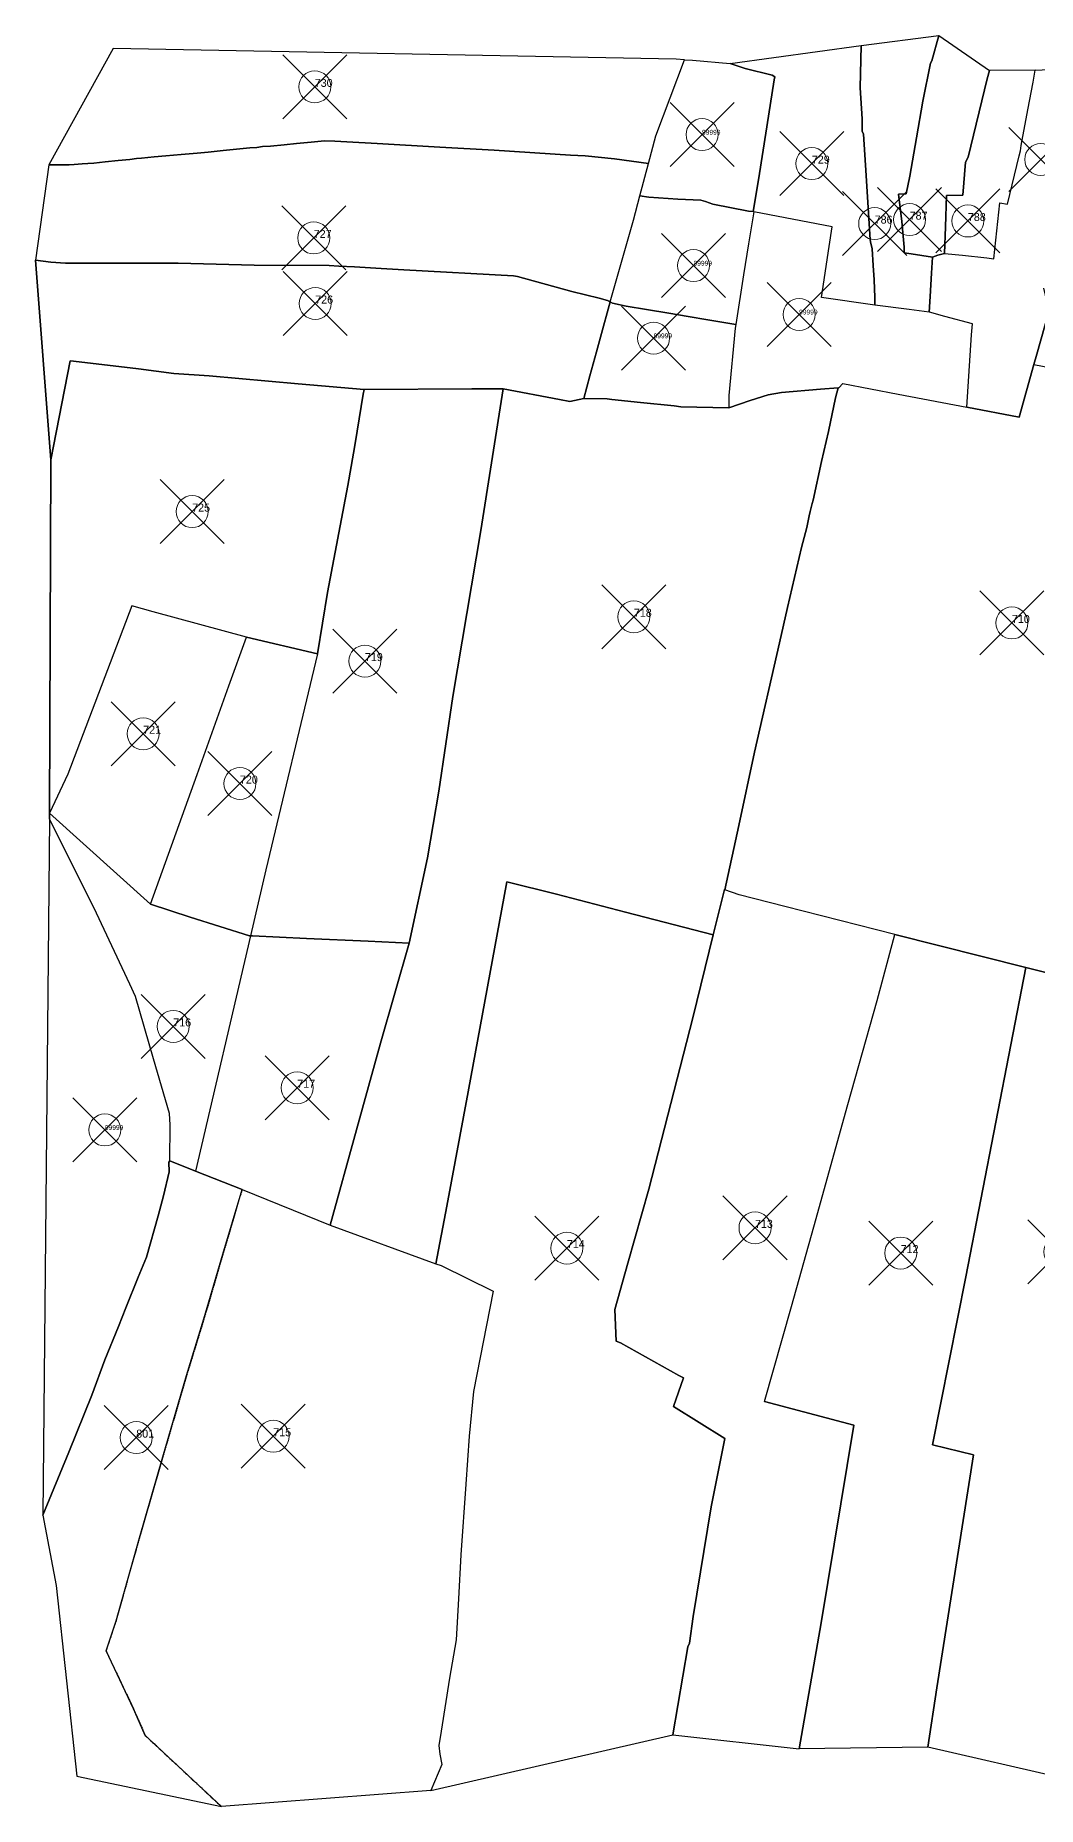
# Model space of a CAD drawing. Header units: millimetres. Extents: x -5 to 3014, y -2191 to 0.
# Drawn here: x 2260 to 2573, y -555 to -2 of the extents above; entities that cross this region are included whole.
import ezdxf

# ---------------------------------------------------------------- set-up
doc = ezdxf.new("R2010")
doc.units = ezdxf.units.MM
doc.header["$PDMODE"] = 35
doc.header["$PDSIZE"] = 10
doc.linetypes.add('DASHED', pattern=[0.75, 0.5, -0.25])
for name, color, linetype, lineweight in [('Poly_Survey_Bndry', 250, 'Continuous', 30), ('Poly_Village_Bndry', 250, 'Continuous', 30), ('Text_Survey_No', 250, 'Continuous', 0)]:
    doc.layers.add(name, color=color, linetype=linetype, lineweight=lineweight)
doc.styles.get("Standard").update_dxf_attribs({"font": 'SakalBharati.ttf'})

msp = doc.modelspace()

# ---------------------------------------------------------------- linework, layer by layer
at = {"layer": 'Poly_Survey_Bndry'}
for points in [[(2476.77, -10.47), (2517.72, -4.91), (2517.36, -18.05), (2518.02, -27.78), (2518.02, -31.59), (2518.41, -32.58), (2519.03, -42.21), (2520.53, -65.46), (2520.62, -66.16), (2521.07, -68.34), (2521.46, -73.62), (2521.69, -78.06), (2521.97, -83.56), (2521.92, -85.97), (2505.3, -83.59), (2507.65, -67.66), (2508.65, -61.5), (2484.17, -56.78), (2483.98, -56.76), (2485.58, -46.86), (2488.22, -30.25), (2490.54, -15.61), (2490.74, -14.63), (2489.87, -14.08), (2481.49, -12.06)], [(2517.72, -4.91), (2541.9, -1.71), (2539.76, -9.64), (2539.34, -10.33), (2536.96, -22.23), (2534.98, -33.66), (2532.83, -45.71), (2531.78, -51.25), (2529.35, -51.36), (2530.36, -59.86), (2531.13, -67.86), (2531.12, -69.67), (2533.28, -69.94), (2539.98, -70.95), (2539.65, -76.01), (2539.23, -83.33), (2538.92, -88.14), (2532.64, -87.33), (2521.92, -85.97), (2521.97, -83.56), (2521.69, -78.06), (2521.46, -73.62), (2521.07, -68.34), (2520.62, -66.16), (2520.53, -65.46), (2519.03, -42.21), (2518.41, -32.58), (2518.02, -31.59), (2518.02, -27.78), (2517.36, -18.05)], [(2541.9, -1.71), (2557.72, -12.67), (2557.02, -15.31), (2551.08, -39.75), (2550.29, -41.29), (2549.48, -51.66), (2544.29, -51.72), (2543.98, -61.52), (2543.73, -69.86), (2541.65, -70.34), (2539.98, -70.95), (2533.28, -69.94), (2531.12, -69.67), (2531.13, -67.86), (2530.36, -59.86), (2529.35, -51.36), (2531.78, -51.25), (2532.83, -45.71), (2534.98, -33.66), (2536.96, -22.23), (2539.34, -10.33), (2539.76, -9.64)], [(2263.93, -42.12), (2270.25, -42.17), (2271.88, -42.08), (2274.38, -41.85), (2276.11, -41.74), (2277.99, -41.58), (2281.58, -41.2), (2285.58, -40.81), (2289.24, -40.47), (2291.36, -40.19), (2292.87, -40.03), (2296.81, -39.68), (2300.5, -39.29), (2305.25, -38.89), (2310.24, -38.46), (2313.75, -38.14), (2318.35, -37.68), (2322.51, -37.27), (2326.69, -36.84), (2328.87, -36.71), (2330.68, -36.46), (2333.18, -36.29), (2337.48, -35.93), (2341.26, -35.53), (2345.9, -35.09), (2350.03, -34.68), (2353.28, -34.78), (2356.98, -35), (2366.5, -35.5), (2386.02, -36.63), (2403, -37.57), (2426.88, -39.15), (2431.46, -39.32), (2440.66, -40.29), (2451.27, -41.7), (2453.58, -33.05), (2462.46, -9.31), (2459.89, -9.13), (2284.04, -5.79)], [(2483.98, -56.76), (2482.5, -56.6), (2471.34, -54.39), (2469.02, -53.65), (2467.58, -53.21), (2460.42, -52.83), (2451.4, -52.26), (2448.56, -51.83), (2451.27, -41.7), (2453.58, -33.05), (2462.46, -9.31), (2465.03, -9.49), (2476.77, -10.47), (2481.49, -12.06), (2489.87, -14.08), (2490.74, -14.63), (2490.54, -15.61), (2488.22, -30.25), (2485.58, -46.86)], [(2543.73, -69.86), (2549.38, -70.41), (2556.97, -71.17), (2559.08, -71.5), (2561, -54.02), (2563.34, -54.42), (2567.08, -39.31), (2567.47, -37.78), (2567.64, -36.11), (2569.71, -24.98), (2571.43, -16.3), (2571.98, -12.53), (2557.72, -12.67), (2557.02, -15.31), (2551.08, -39.75), (2550.29, -41.29), (2549.48, -51.66), (2544.29, -51.72), (2543.98, -61.52)], [(2439.25, -84.95), (2446.52, -59.47), (2448.56, -51.83), (2451.27, -41.7), (2440.66, -40.29), (2431.46, -39.32), (2426.88, -39.15), (2403, -37.57), (2386.02, -36.63), (2366.5, -35.5), (2356.98, -35), (2353.28, -34.78), (2350.03, -34.68), (2345.9, -35.09), (2341.26, -35.53), (2337.48, -35.93), (2333.18, -36.29), (2330.68, -36.46), (2328.87, -36.71), (2326.69, -36.84), (2322.51, -37.27), (2318.35, -37.68), (2313.75, -38.14), (2310.24, -38.46), (2305.25, -38.89), (2300.5, -39.29), (2296.81, -39.68), (2292.87, -40.03), (2291.36, -40.19), (2289.24, -40.47), (2285.58, -40.81), (2281.58, -41.2), (2277.99, -41.58), (2276.11, -41.74), (2274.38, -41.85), (2271.88, -42.08), (2270.25, -42.17), (2263.93, -42.12), (2259.75, -71.91), (2264.55, -72.58), (2269.1, -72.89), (2280.97, -72.9), (2304.36, -72.91), (2328.04, -73.46), (2351.48, -73.6), (2354.52, -73.79), (2359.41, -74), (2367.75, -74.53), (2374.87, -74.96), (2409.05, -76.87), (2410.32, -77.08), (2427.28, -81.73), (2435.87, -83.83), (2438.48, -84.54)], [(2448.56, -51.83), (2451.4, -52.26), (2460.42, -52.83), (2467.58, -53.21), (2469.02, -53.65), (2471.34, -54.39), (2482.5, -56.6), (2483.98, -56.76), (2484.17, -56.78), (2482.51, -66.87), (2480.9, -76.48), (2478.53, -91.99), (2469.75, -90.52), (2463.65, -89.48), (2457.63, -88.46), (2450.58, -87.39), (2444.27, -86.3), (2440.02, -85.36), (2439.25, -84.95), (2446.52, -59.47)], [(2538.92, -88.14), (2532.64, -87.33), (2521.92, -85.97), (2505.3, -83.59), (2507.65, -67.66), (2508.65, -61.5), (2484.17, -56.78), (2482.51, -66.87), (2480.9, -76.48), (2478.53, -91.99), (2478.35, -93.19), (2476.33, -114.22), (2476.33, -118.06), (2483.04, -115.78), (2488.61, -114), (2492.82, -113.23), (2504.98, -112.25), (2510.47, -111.83), (2510.72, -111.8), (2511.93, -110.49), (2529.21, -113.78), (2550.73, -117.86), (2552.18, -95.27), (2552.48, -91.8), (2543.83, -89.57), (2539.02, -88.15)], [(2439.25, -84.95), (2436.3, -96.02), (2435, -100.61), (2432.88, -108.12), (2431.02, -115.16), (2426.66, -116.04), (2423.43, -115.5), (2405.88, -112.08), (2396.03, -112.08), (2362.47, -112.32), (2341.86, -110.6), (2314.01, -108.03), (2302.93, -107.29), (2291.98, -105.93), (2271.59, -103.47), (2270.62, -103.39), (2264.51, -134.29), (2259.75, -71.91), (2264.55, -72.58), (2269.1, -72.89), (2280.97, -72.9), (2304.36, -72.91), (2328.04, -73.46), (2351.48, -73.6), (2354.52, -73.79), (2359.41, -74), (2367.75, -74.53), (2374.87, -74.96), (2409.05, -76.87), (2410.32, -77.08), (2427.28, -81.73), (2435.87, -83.83), (2438.48, -84.54)], [(2439.25, -84.95), (2440.02, -85.36), (2444.27, -86.3), (2450.58, -87.39), (2457.63, -88.46), (2463.65, -89.48), (2469.75, -90.52), (2478.53, -91.99), (2478.35, -93.19), (2476.33, -114.22), (2476.33, -118.06), (2461.36, -117.75), (2459.22, -117.44), (2448.74, -116.35), (2439.77, -115.47), (2438.35, -115.25), (2431.02, -115.16), (2432.88, -108.12), (2435, -100.61), (2436.3, -96.02)], [(2264.51, -134.29), (2270.62, -103.39), (2271.59, -103.47), (2291.98, -105.93), (2302.93, -107.29), (2314.01, -108.03), (2341.86, -110.6), (2362.47, -112.32), (2362.08, -113.84), (2359.58, -129.16), (2359.15, -132.24), (2357.35, -142.3), (2351.03, -175.75), (2347.88, -194.93), (2325.67, -189.68), (2296.57, -181.82), (2289.85, -179.88), (2269.83, -232.48), (2264.19, -244.71)], [(2405.88, -112.08), (2396.03, -112.08), (2362.47, -112.32), (2362.08, -113.84), (2359.58, -129.16), (2359.15, -132.24), (2357.35, -142.3), (2351.03, -175.75), (2347.88, -194.93), (2331.75, -262.38), (2326.92, -283.02), (2327.6, -283.02), (2344.41, -283.89), (2363.67, -284.69), (2376.47, -285.29), (2382.19, -258.66), (2385.78, -237.82), (2390.15, -208.29), (2398.88, -156.36)], [(2376.47, -285.29), (2367.52, -316.61), (2360.02, -343.6), (2351.85, -373.47), (2384.83, -385.51), (2388.28, -367.45), (2394.9, -331.73), (2407.04, -266.14), (2422.54, -270.06), (2444.11, -275.65), (2471.45, -282.75), (2474.94, -268.6), (2475.06, -268.64), (2479.43, -248.52), (2484.39, -225.63), (2492.21, -191.52), (2494.66, -180.42), (2499.05, -161.69), (2500.67, -155.43), (2501.48, -151.76), (2501.8, -150.48), (2502.05, -149.23), (2502.4, -147.98), (2502.66, -146.91), (2505.3, -134.82), (2507.44, -125.43), (2509.68, -114.95), (2510.47, -111.83), (2504.98, -112.25), (2492.82, -113.23), (2488.61, -114), (2483.04, -115.78), (2476.33, -118.06), (2461.36, -117.75), (2459.22, -117.44), (2448.74, -116.35), (2439.77, -115.47), (2438.35, -115.25), (2431.02, -115.16), (2426.66, -116.04), (2423.43, -115.5), (2405.88, -112.08), (2398.88, -156.36), (2390.15, -208.29), (2385.78, -237.82), (2382.19, -258.66)], [(2264.19, -244.71), (2295.72, -273.16), (2310.25, -232.62), (2320.13, -204.91), (2325.67, -189.68), (2296.57, -181.82), (2289.85, -179.88), (2269.83, -232.48)], [(2295.72, -273.16), (2310.25, -232.62), (2320.13, -204.91), (2325.67, -189.68), (2347.88, -194.93), (2331.75, -262.38), (2326.92, -283.02), (2326.59, -283.02), (2308.04, -277.18)], [(2301.68, -353.38), (2301.79, -342.11), (2301.66, -338.5), (2296.63, -321.44), (2291, -301.95), (2289.27, -298.17), (2278.83, -275.93), (2264.17, -246.47), (2262.03, -464.04), (2270.15, -444.39), (2277.4, -426.53), (2281.42, -415.5), (2285.67, -405.06), (2287.96, -399.31), (2291.81, -389.65), (2294.4, -383.45), (2298.07, -370.52), (2299.73, -364.23), (2301.5, -356.75), (2301.41, -353.75)], [(2264.17, -246.47), (2264.19, -244.71), (2295.72, -273.16), (2308.04, -277.18), (2326.59, -283.02), (2326.92, -283.02), (2309.71, -356.55), (2301.68, -353.38), (2301.79, -342.11), (2301.66, -338.5), (2296.63, -321.44), (2291, -301.95), (2289.27, -298.17), (2278.83, -275.93)], [(2442.52, -410.18), (2441.13, -409.72), (2440.78, -399.75), (2444.77, -385.31), (2451.37, -362.23), (2465.08, -308.64), (2471.45, -282.75), (2444.11, -275.65), (2422.54, -270.06), (2407.04, -266.14), (2394.9, -331.73), (2388.28, -367.45), (2384.83, -385.51), (2386.52, -386.07), (2402.71, -394.1), (2396.54, -425.39), (2395.28, -439.38), (2394.19, -454.39), (2392.67, -476.4), (2391.85, -490.16), (2391.19, -502.98), (2389.1, -514.99), (2386.46, -531.56), (2385.72, -535.95), (2386.12, -538.66), (2386.71, -541.91), (2383.26, -550.04), (2458.84, -532.7), (2463.5, -505.21), (2464.02, -504.04), (2465.15, -495.7), (2470.79, -461.47), (2471.16, -459.91), (2475.09, -440.12), (2459.04, -430.12), (2462.14, -421.08), (2460.7, -420.36)], [(2442.52, -410.18), (2460.7, -420.36), (2462.14, -421.08), (2459.04, -430.12), (2475.09, -440.12), (2471.16, -459.91), (2470.79, -461.47), (2465.15, -495.7), (2464.02, -504.04), (2463.5, -505.21), (2458.84, -532.7), (2498.32, -537.05), (2505.16, -497.64), (2515.39, -435.9), (2487.52, -428.5), (2495.94, -398.84), (2502.88, -374), (2513.47, -335.74), (2522.64, -303.22), (2528.15, -282.63), (2493.88, -273.83), (2479.57, -270.26), (2475.06, -268.64), (2474.94, -268.6), (2471.45, -282.75), (2465.08, -308.64), (2451.37, -362.23), (2444.77, -385.31), (2440.78, -399.75), (2441.13, -409.72)], [(2309.71, -356.55), (2324.28, -362.3), (2351.85, -373.47), (2360.02, -343.6), (2367.52, -316.61), (2376.47, -285.29), (2363.67, -284.69), (2344.41, -283.89), (2327.6, -283.02), (2326.92, -283.02)], [(2538.49, -536.56), (2498.32, -537.05), (2505.16, -497.64), (2515.39, -435.9), (2487.52, -428.5), (2495.94, -398.84), (2502.88, -374), (2513.47, -335.74), (2522.64, -303.22), (2528.15, -282.63), (2569.11, -292.88), (2550.34, -389.58), (2540.01, -442.01), (2552.8, -445.21), (2541.29, -518.02)], [(2581.14, -546.3), (2538.49, -536.56), (2541.29, -518.02), (2552.8, -445.21), (2540.01, -442.01), (2550.34, -389.58), (2569.11, -292.88), (2608.73, -302.82), (2614.13, -304.16), (2601.53, -383.7), (2596.18, -420.81), (2595.39, -428.45), (2592.12, -456.93), (2589.77, -479.03), (2586.15, -498.57), (2584.81, -506.86), (2579.41, -527.88), (2579.82, -530.98)], [(2262.03, -464.04), (2266.24, -486), (2272.7, -545.61), (2317.82, -555.08), (2294.06, -532.86), (2290.43, -524.58), (2281.79, -506.44), (2284.92, -497.07), (2292.21, -471.15), (2299.56, -445.78), (2306.96, -420.45), (2312.4, -402.73), (2318.33, -382.5), (2324.28, -362.3), (2309.71, -356.55), (2301.68, -353.38), (2301.41, -353.75), (2301.5, -356.75), (2299.73, -364.23), (2298.07, -370.52), (2294.4, -383.45), (2291.81, -389.65), (2287.96, -399.31), (2285.67, -405.06), (2281.42, -415.5), (2277.4, -426.53), (2270.15, -444.39)], [(2383.26, -550.04), (2317.82, -555.08), (2294.06, -532.86), (2290.43, -524.58), (2281.79, -506.44), (2284.92, -497.07), (2292.21, -471.15), (2299.56, -445.78), (2306.96, -420.45), (2312.4, -402.73), (2318.33, -382.5), (2324.28, -362.3), (2351.85, -373.47), (2384.83, -385.51), (2386.52, -386.07), (2402.71, -394.1), (2396.54, -425.39), (2395.28, -439.38), (2394.19, -454.39), (2392.67, -476.4), (2391.85, -490.16), (2391.19, -502.98), (2389.1, -514.99), (2386.46, -531.56), (2385.72, -535.95), (2386.12, -538.66), (2386.71, -541.91)]]:
    msp.add_lwpolyline(points, close=True, dxfattribs=at)
for points in [[(2521.92, -85.97), (2521.97, -83.56), (2521.69, -78.06), (2521.46, -73.62), (2521.07, -68.34), (2520.62, -66.16), (2520.53, -65.46), (2519.03, -42.21), (2518.41, -32.58), (2518.02, -31.59), (2518.02, -27.78), (2517.36, -18.05), (2517.72, -4.91)], [(2539.98, -70.95), (2533.28, -69.94), (2531.12, -69.67), (2531.13, -67.86), (2530.36, -59.86), (2529.35, -51.36), (2531.78, -51.25), (2532.83, -45.71), (2534.98, -33.66), (2536.96, -22.23), (2539.34, -10.33), (2539.76, -9.64), (2541.9, -1.71)], [(2483.98, -56.76), (2485.58, -46.86), (2488.22, -30.25), (2490.54, -15.61), (2490.74, -14.63), (2489.87, -14.08), (2481.49, -12.06), (2476.77, -10.47)], [(2576.4, -87.67), (2572.52, -101.3), (2571.64, -104.49), (2567.08, -120.95), (2550.73, -117.86), (2552.18, -95.27), (2552.48, -91.8), (2543.83, -89.57), (2539.02, -88.15), (2538.92, -88.14), (2539.23, -83.33), (2539.65, -76.01), (2539.98, -70.95), (2541.65, -70.34), (2543.73, -69.86), (2549.38, -70.41), (2556.97, -71.17), (2559.08, -71.5), (2561, -54.02), (2563.34, -54.42), (2567.08, -39.31), (2567.47, -37.78), (2567.64, -36.11), (2569.71, -24.98), (2571.43, -16.3), (2571.98, -12.53), (2596.53, -11.45)], [(2543.73, -69.86), (2549.38, -70.41), (2556.97, -71.17), (2559.08, -71.5), (2561, -54.02), (2563.34, -54.42), (2567.08, -39.31), (2567.47, -37.78), (2567.64, -36.11), (2569.71, -24.98), (2571.43, -16.3), (2571.98, -12.53)], [(2543.73, -69.86), (2543.98, -61.52), (2544.29, -51.72), (2549.48, -51.66), (2550.29, -41.29), (2551.08, -39.75), (2557.02, -15.31), (2557.72, -12.67)], [(2451.27, -41.7), (2440.66, -40.29), (2431.46, -39.32), (2426.88, -39.15), (2403, -37.57), (2386.02, -36.63), (2366.5, -35.5), (2356.98, -35), (2353.28, -34.78), (2350.03, -34.68), (2345.9, -35.09), (2341.26, -35.53), (2337.48, -35.93), (2333.18, -36.29), (2330.68, -36.46), (2328.87, -36.71), (2326.69, -36.84), (2322.51, -37.27), (2318.35, -37.68), (2313.75, -38.14), (2310.24, -38.46), (2305.25, -38.89), (2300.5, -39.29), (2296.81, -39.68), (2292.87, -40.03), (2291.36, -40.19), (2289.24, -40.47), (2285.58, -40.81), (2281.58, -41.2), (2277.99, -41.58), (2276.11, -41.74), (2274.38, -41.85), (2271.88, -42.08), (2270.25, -42.17), (2263.93, -42.12)], [(2483.98, -56.76), (2482.5, -56.6), (2471.34, -54.39), (2469.02, -53.65), (2467.58, -53.21), (2460.42, -52.83), (2451.4, -52.26), (2448.56, -51.83)], [(2484.17, -56.78), (2482.51, -66.87), (2480.9, -76.48), (2478.53, -91.99)], [(2484.17, -56.78), (2483.98, -56.76)], [(2521.92, -85.97), (2505.3, -83.59), (2507.65, -67.66), (2508.65, -61.5), (2484.17, -56.78)], [(2439.25, -84.95), (2438.48, -84.54), (2435.87, -83.83), (2427.28, -81.73), (2410.32, -77.08), (2409.05, -76.87), (2374.87, -74.96), (2367.75, -74.53), (2359.41, -74), (2354.52, -73.79), (2351.48, -73.6), (2328.04, -73.46), (2304.36, -72.91), (2280.97, -72.9), (2269.1, -72.89), (2264.55, -72.58), (2259.75, -71.91)], [(2538.92, -88.14), (2539.23, -83.33), (2539.65, -76.01), (2539.98, -70.95)], [(2539.98, -70.95), (2541.65, -70.34), (2543.73, -69.86)], [(2571.64, -104.49), (2572.52, -101.3), (2576.4, -87.67), (2574.77, -80.71)], [(2478.53, -91.99), (2469.75, -90.52), (2463.65, -89.48), (2457.63, -88.46), (2450.58, -87.39), (2444.27, -86.3), (2440.02, -85.36), (2439.25, -84.95)], [(2538.92, -88.14), (2532.64, -87.33), (2521.92, -85.97)], [(2550.73, -117.86), (2552.18, -95.27), (2552.48, -91.8), (2543.83, -89.57), (2539.02, -88.15), (2538.92, -88.14)], [(2576.4, -87.67), (2572.52, -101.3), (2571.64, -104.49), (2583.6, -106.85)], [(2478.53, -91.99), (2478.35, -93.19), (2476.33, -114.22), (2476.33, -118.06)], [(2362.47, -112.32), (2341.86, -110.6), (2314.01, -108.03), (2302.93, -107.29), (2291.98, -105.93), (2271.59, -103.47), (2270.62, -103.39), (2264.51, -134.29)], [(2608.73, -302.82), (2569.11, -292.88), (2528.15, -282.63), (2493.88, -273.83), (2479.57, -270.26), (2475.06, -268.64), (2479.43, -248.52), (2484.39, -225.63), (2492.21, -191.52), (2494.66, -180.42), (2499.05, -161.69), (2500.67, -155.43), (2501.48, -151.76), (2501.8, -150.48), (2502.05, -149.23), (2502.4, -147.98), (2502.66, -146.91), (2505.3, -134.82), (2507.44, -125.43), (2509.68, -114.95), (2510.47, -111.83), (2510.72, -111.8), (2511.93, -110.49), (2529.21, -113.78), (2550.73, -117.86), (2567.08, -120.95), (2571.64, -104.49), (2583.6, -106.85)], [(2550.73, -117.86), (2567.08, -120.95), (2571.64, -104.49)], [(2571.64, -104.49), (2583.6, -106.85), (2591.35, -108.18), (2594.08, -108.94), (2594.85, -114.17), (2603.37, -116.21), (2656.89, -131.36), (2657.78, -131.7)], [(2510.47, -111.83), (2510.72, -111.8), (2511.93, -110.49), (2529.21, -113.78), (2550.73, -117.86)], [(2347.88, -194.93), (2351.03, -175.75), (2357.35, -142.3), (2359.15, -132.24), (2359.58, -129.16), (2362.08, -113.84), (2362.47, -112.32)], [(2362.47, -112.32), (2396.03, -112.08), (2405.88, -112.08)], [(2405.88, -112.08), (2398.88, -156.36), (2390.15, -208.29), (2385.78, -237.82), (2382.19, -258.66), (2376.47, -285.29)], [(2405.88, -112.08), (2423.43, -115.5), (2426.66, -116.04), (2431.02, -115.16)], [(2431.02, -115.16), (2438.35, -115.25), (2439.77, -115.47), (2448.74, -116.35), (2459.22, -117.44), (2461.36, -117.75), (2476.33, -118.06)], [(2510.47, -111.83), (2509.68, -114.95), (2507.44, -125.43), (2505.3, -134.82), (2502.66, -146.91), (2502.4, -147.98), (2502.05, -149.23), (2501.8, -150.48), (2501.48, -151.76), (2500.67, -155.43), (2499.05, -161.69), (2494.66, -180.42), (2492.21, -191.52), (2484.39, -225.63), (2479.43, -248.52), (2475.06, -268.64)], [(2476.33, -118.06), (2483.04, -115.78), (2488.61, -114), (2492.82, -113.23), (2504.98, -112.25), (2510.47, -111.83)], [(2325.67, -189.68), (2296.57, -181.82), (2289.85, -179.88), (2269.83, -232.48), (2264.19, -244.71)], [(2295.72, -273.16), (2310.25, -232.62), (2320.13, -204.91), (2325.67, -189.68)], [(2325.67, -189.68), (2347.88, -194.93)], [(2347.88, -194.93), (2331.75, -262.38), (2326.92, -283.02)], [(2301.68, -353.38), (2301.79, -342.11), (2301.66, -338.5), (2296.63, -321.44), (2291, -301.95), (2289.27, -298.17), (2278.83, -275.93), (2264.17, -246.47)], [(2264.19, -244.71), (2295.72, -273.16)], [(2471.45, -282.75), (2444.11, -275.65), (2422.54, -270.06), (2407.04, -266.14), (2394.9, -331.73), (2388.28, -367.45), (2384.83, -385.51)], [(2475.06, -268.64), (2474.94, -268.6), (2471.45, -282.75)], [(2528.15, -282.63), (2493.88, -273.83), (2479.57, -270.26), (2475.06, -268.64)], [(2326.92, -283.02), (2326.59, -283.02), (2308.04, -277.18), (2295.72, -273.16)], [(2326.92, -283.02), (2309.71, -356.55)], [(2376.47, -285.29), (2363.67, -284.69), (2344.41, -283.89), (2327.6, -283.02), (2326.92, -283.02)], [(2376.47, -285.29), (2367.52, -316.61), (2360.02, -343.6), (2351.85, -373.47)], [(2471.45, -282.75), (2465.08, -308.64), (2451.37, -362.23), (2444.77, -385.31), (2440.78, -399.75), (2441.13, -409.72), (2442.52, -410.18)], [(2487.52, -428.5), (2495.94, -398.84), (2502.88, -374), (2513.47, -335.74), (2522.64, -303.22), (2528.15, -282.63)], [(2528.15, -282.63), (2569.11, -292.88)], [(2569.11, -292.88), (2550.34, -389.58), (2540.01, -442.01), (2552.8, -445.21), (2541.29, -518.02), (2538.49, -536.56)], [(2569.11, -292.88), (2608.73, -302.82), (2614.13, -304.16)], [(2301.68, -353.38), (2301.41, -353.75), (2301.5, -356.75), (2299.73, -364.23), (2298.07, -370.52), (2294.4, -383.45), (2291.81, -389.65), (2287.96, -399.31), (2285.67, -405.06), (2281.42, -415.5), (2277.4, -426.53), (2270.15, -444.39), (2262.03, -464.04)], [(2301.68, -353.38), (2309.71, -356.55)], [(2309.71, -356.55), (2324.28, -362.3)], [(2324.28, -362.3), (2351.85, -373.47)], [(2351.85, -373.47), (2384.83, -385.51)], [(2384.83, -385.51), (2386.52, -386.07), (2402.71, -394.1), (2396.54, -425.39), (2395.28, -439.38), (2394.19, -454.39), (2392.67, -476.4), (2391.85, -490.16), (2391.19, -502.98), (2389.1, -514.99), (2386.46, -531.56), (2385.72, -535.95), (2386.12, -538.66), (2386.71, -541.91), (2383.26, -550.04)], [(2442.52, -410.18), (2460.7, -420.36), (2462.14, -421.08), (2459.04, -430.12), (2475.09, -440.12), (2471.16, -459.91), (2470.79, -461.47), (2465.15, -495.7), (2464.02, -504.04), (2463.5, -505.21), (2458.84, -532.7)], [(2487.52, -428.5), (2515.39, -435.9), (2505.16, -497.64), (2498.32, -537.05)]]:
    msp.add_lwpolyline(points, dxfattribs=at)
at = {"layer": 'Poly_Survey_Bndry', "linetype": 'DASHED'}
msp.add_lwpolyline([(2324.28, -362.3), (2318.33, -382.5), (2312.4, -402.73), (2306.96, -420.45), (2299.56, -445.78), (2292.21, -471.15), (2284.92, -497.07), (2281.79, -506.44), (2290.43, -524.58), (2294.06, -532.86), (2317.82, -555.08)], dxfattribs=at)
at = {"layer": 'Poly_Village_Bndry', "lineweight": -3}
for points in [[(2263.93, -42.12), (2259.75, -71.91)], [(2259.75, -71.91), (2264.51, -134.29)], [(2264.51, -134.29), (2264.19, -244.71)], [(2264.17, -246.47), (2262.03, -464.04)], [(2264.19, -244.71), (2264.17, -246.47)], [(2262.03, -464.04), (2266.24, -486)]]:
    msp.add_lwpolyline(points, dxfattribs=at)
at = {"layer": 'Text_Survey_No'}
for p in [(2347, -17.79), (2467.98, -32.71), (2502.28, -41.77), (2573.76, -40.48), (2532.82, -59.27), (2551.02, -59.69), (2346.68, -64.98), (2521.9, -60.51), (2465.31, -73.63), (2347.15, -85.49), (2498.3, -88.9), (2452.84, -96.32), (2308.71, -150.49), (2446.68, -183.35), (2564.77, -185.28), (2362.67, -197.19), (2293.4, -219.9), (2323.63, -235.46), (2302.8, -311.33), (2341.52, -330.51), (2281.44, -343.68), (2484.52, -374.27), (2425.76, -380.6), (2530.03, -382.14), (2579.76, -381.76), (2291.24, -439.81), (2334.03, -439.39)]:
    msp.add_point(p, dxfattribs=at)

# ---------------------------------------------------------------- texts
at = {"layer": 'Text_Survey_No', "linetype": 'DASHED'}
for s, height, p in [('730', 2.5, (2347, -17.79)), ('99999', 1.5, (2467.98, -32.71)), ('729', 2.5, (2502.28, -41.77)), ('786', 2.5, (2521.9, -60.51)), ('787', 2.5, (2532.82, -59.27)), ('788', 2.5, (2551.02, -59.69)), ('727', 2.5, (2346.68, -64.98)), ('99999', 1.5, (2465.31, -73.63)), ('726', 2.5, (2347.15, -85.49)), ('99999', 1.5, (2498.3, -88.9)), ('99999', 1.5, (2452.84, -96.32)), ('725', 2.5, (2308.71, -150.49)), ('718', 2.5, (2446.68, -183.35)), ('710', 2.5, (2564.77, -185.28)), ('719', 2.5, (2362.67, -197.19)), ('721', 2.5, (2293.4, -219.9)), ('720', 2.5, (2323.63, -235.46)), ('716', 2.5, (2302.8, -311.33)), ('717', 2.5, (2341.52, -330.51)), ('99999', 1.5, (2281.44, -343.68)), ('713', 2.5, (2484.52, -374.27)), ('714', 2.5, (2425.76, -380.6)), ('712', 2.5, (2530.03, -382.14)), ('715', 2.5, (2334.03, -439.39)), ('801', 2.5, (2291.24, -439.81))]:
    msp.add_text(s, height=height, dxfattribs=at).set_placement(p)

doc.saveas('drawing.dxf')
